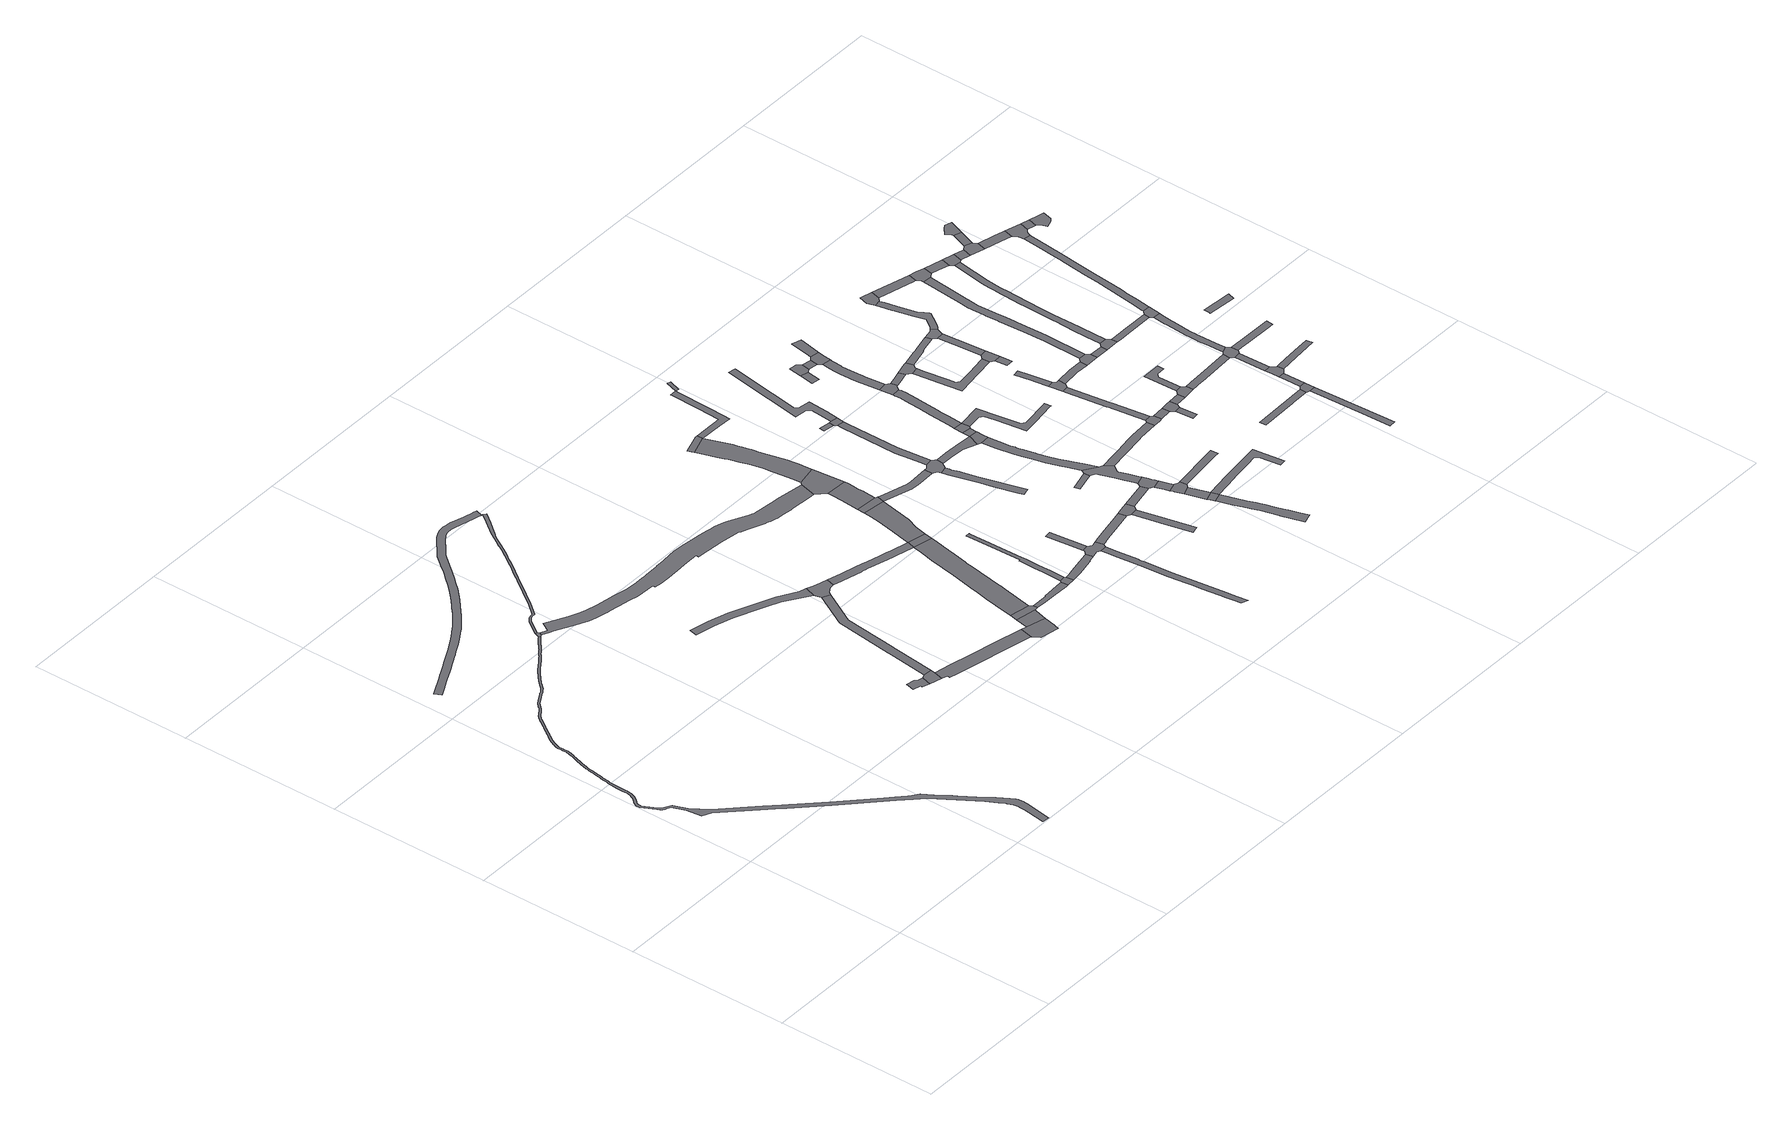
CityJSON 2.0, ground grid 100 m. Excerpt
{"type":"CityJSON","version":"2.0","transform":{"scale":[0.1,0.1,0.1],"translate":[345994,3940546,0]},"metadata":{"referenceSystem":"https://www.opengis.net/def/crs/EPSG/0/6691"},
"CityObjects":{
"road1":{"type":"Road","attributes":{"RoadStructureAttribute.sectionType":"1"},"geometry":[{"type":"MultiSurface","lod":"1","boundaries":[[[0,1,2,3,4,5,6,7,8,9,10,11,12,13,14,15,16,17,18,19,20,21,22,23,24,25,26,27,28,29,30,31,32,33,34,35,36,37,38,39,40,41,42,43,44,45,46,47,48,49,50,51,52,53,54,55,56,57,58,59,60,61,62,63,64,65,66,67,68,69,70,71,72,73,74,75,76,77,78,79,80,81,82,83,84,85,86,87,88,89,90,91,92,93,94,95,96,97,98,99,100,101,102,103,104,105,106,107,108,109,110,111,112,113,114,115,116,117,118,119,120,121,122,123,124,125,126,127,128,129,130,131,132,133,134,135,136,137,138,139,140,141,142,143,144,145,146,147,148,149,150,151,152,153,154,155,156,157,158,159,160,161,162,163,164,165,166,167,168,169,170,171,172,173,174,175,176,177,178,179,180,181,182,183,184,185,186,187,188,189,190,191,192,193,194,195,196,197,198,199,200,201,202,203,204,205,206,207,208,209,210,211,212,213,214,215,216,217,218,219,220,221,222,223,224,225,226,227,228,229,230,231,232,233,234,235,236,237,238,239,240,241,242,243,244,245,246,247,248,249,250,251,252,253,254,255,256,257,258,259,260,261,262,263,264,265,266,267,268,269,270,271,272,273,274,275,276,277,278,279,280,281,282,283,284,285,286,287,288,289,290,291,292,293,294,295,296,297,298,299,300,301,302,303,304,305,306,307,308,309,310,311,312,313,314,315,316,317,318,319,320,321,322,323,324,325,326,327,328,329,330,331,332,333,334,335,336,337,338,339,340,341,342,343,344,345,346,347,348,349,350,351,352,353,354,355,356,357,358,359,360,361,362,363,364,365,366,367,368,369,370,371,372,373,374,375,376,377,378,379,380,381,382,383,384,385,386,387,388,389,390,391,392,393,394]]]}]},
"road2":{"type":"Road","geometry":[{"type":"MultiSurface","lod":"1","boundaries":[[[395,396,397,194,193,398,399,400,401]]]}]},
"road3":{"type":"Road","attributes":{"RoadStructureAttribute.sectionType":"1"},"geometry":[{"type":"MultiSurface","lod":"1","boundaries":[[[402,403,404,405,406,407,408,409,410,411,412,413,414,415,416,417,418,419,420,421,422,423,424,425,426,427,428,429,430,431,432,433,434,435,436,437,438,439,440,441,442,443,444,445,446,447,448,449,450,451,452,453,454,455,456,457,458,459,460,461,462,463,464,465,466,467,468,469,470,471,472,473,474,475,476,477,478,479,480,481,482,483,484,485,486,487,488,489,490,491,492,493,494,495,496,497,498,499,500,501,502,503,504,505,506]]]}]},
"road4":{"type":"Road","attributes":{"RoadStructureAttribute.sectionType":"1"},"geometry":[{"type":"MultiSurface","lod":"1","boundaries":[[[507,508,509,510,511,512,513,514,515]]]}]},
"road5":{"type":"Road","geometry":[{"type":"MultiSurface","lod":"1","boundaries":[[[507,515,516,517,518,519]]]}]},
"road6":{"type":"Road","attributes":{"RoadStructureAttribute.sectionType":"1"},"geometry":[{"type":"MultiSurface","lod":"1","boundaries":[[[520,521,522,523,524,525,526,527,528,529,530,531,532,533,534,535,536,537,538,539,540,541,542,543,544,545,546,547,548,549,550,551,552,553,554,555,556,557,558,559,560,561,562,563,564,565,566,567,568,569,395,401]]]}]},
"road7":{"type":"Road","attributes":{"RoadStructureAttribute.sectionType":"1"},"geometry":[{"type":"MultiSurface","lod":"1","boundaries":[[[570,571,572,573,574,575,576,577,578,579,580,581,582,583]]]}]},
"road8":{"type":"Road","attributes":{"RoadStructureAttribute.sectionType":"1"},"geometry":[{"type":"MultiSurface","lod":"1","boundaries":[[[518,584,585,586,587,588,589,590,591,519]]]}]},
"road9":{"type":"Road","attributes":{"RoadStructureAttribute.sectionType":"1"},"geometry":[{"type":"MultiSurface","lod":"1","boundaries":[[[592,593,594,595,517,516,596,597,598,599,600]]]}]},
"road10":{"type":"Road","attributes":{"RoadStructureAttribute.sectionType":"1"},"geometry":[{"type":"MultiSurface","lod":"1","boundaries":[[[601,602,603,604,605,606,607,608,609,610,611,612,613,614,615,616,617,618,619,620,621,622,623,624,625,626,627,628,629,630,631,632,633,634,635,636,637,638,639,640,641,642,643,644,645,646,647,648,649,650,651,652,653,654,655,656,657,658,659,660,661,662,663,664,665,666,667,668,669,670,671,672,673,674,399,398]]]}]},
"road11":{"type":"Road","geometry":[{"type":"MultiSurface","lod":"1","boundaries":[[[582,588,587,675,676,677,678,679,680,681,682,683,684,685,686,687,688,689,690,691,692,583]]]}]},
"road12":{"type":"Road","geometry":[{"type":"MultiSurface","lod":"1","boundaries":[[[592,600,693,694,695,696,697,698,699]]]}]},
"road13":{"type":"Road","attributes":{"function":"3","RoadStructureAttribute.sectionType":"1"},"geometry":[{"type":"MultiSurface","lod":"1","boundaries":[[[698,700,701,702,699]]]}]},
"road14":{"type":"Road","geometry":[{"type":"MultiSurface","lod":"1","boundaries":[[[703,704,705,706,702,701]]]}]},
"road15":{"type":"Road","attributes":{"RoadStructureAttribute.sectionType":"1"},"geometry":[{"type":"MultiSurface","lod":"1","boundaries":[[[707,708,709,710,711,712,713,714,689,688,715,716,717,718,719,720,721,722,723,724,725]]]}]},
"road16":{"type":"Road","attributes":{"function":"3","RoadStructureAttribute.sectionType":"1"},"geometry":[{"type":"MultiSurface","lod":"1","boundaries":[[[726,727,728,729,730,731,732,706,705,733,734,735,736,737,738,739,740,741,742,743,744,724]]]}]},
"road17":{"type":"Road","attributes":{"RoadStructureAttribute.sectionType":"1"},"geometry":[{"type":"MultiSurface","lod":"1","boundaries":[[[745,746,747,748,749,750,751,752,753,754,704,703]]]}]},
"road18":{"type":"Road","geometry":[{"type":"MultiSurface","lod":"1","boundaries":[[[755,751,750,756,757,758]]]}]},
"road19":{"type":"Road","geometry":[{"type":"MultiSurface","lod":"1","boundaries":[[[724,744,759,725]]]}]},
"road20":{"type":"Road","attributes":{"RoadStructureAttribute.sectionType":"1"},"geometry":[{"type":"MultiSurface","lod":"1","boundaries":[[[760,761,762,763,764,765,766,767,768,769,770,771,772,773,774,775,776,777,755,758]]]}]},
"road21":{"type":"Road","attributes":{"RoadStructureAttribute.sectionType":"1"},"geometry":[{"type":"MultiSurface","lod":"1","boundaries":[[[778,779,780,781,782,757,756,783,784,785,786,787,788,789]]]}]},
"road22":{"type":"Road","geometry":[{"type":"MultiSurface","lod":"1","boundaries":[[[790,791,792,793,794]]]}]},
"road23":{"type":"Road","attributes":{"RoadStructureAttribute.sectionType":"1"},"geometry":[{"type":"MultiSurface","lod":"1","boundaries":[[[795,796,797,798,799,800,801,802,803,804,805,806,807,808,809,810,811,812,813,814,815,816,817,818]]]}]},
"road24":{"type":"Road","attributes":{"function":"3","RoadStructureAttribute.sectionType":"1"},"geometry":[{"type":"MultiSurface","lod":"1","boundaries":[[[792,819,820,821,822,823,824,825,826,827,793]]]}]},
"road25":{"type":"Road","geometry":[{"type":"MultiSurface","lod":"1","boundaries":[[[640,825,824,828,829,830,831,832,641]]]}]},
"road26":{"type":"Road","geometry":[{"type":"MultiSurface","lod":"1","boundaries":[[[833,834,835,836,837,778,789,838,806,805,839,840,841]]]}]},
"road27":{"type":"Road","attributes":{"function":"3","RoadStructureAttribute.sectionType":"1"},"geometry":[{"type":"MultiSurface","lod":"1","boundaries":[[[759,842,843,844,790,845,846,847,848,849,850,851,852,791,790,794,853,854,855,856,857,725]]]}]},
"road28":{"type":"Road","attributes":{"RoadStructureAttribute.sectionType":"1"},"geometry":[{"type":"MultiSurface","lod":"1","boundaries":[[[835,858,859,836]]]}]},
"road29":{"type":"Road","attributes":{"function":"3","RoadStructureAttribute.sectionType":"1"},"geometry":[{"type":"MultiSurface","lod":"1","boundaries":[[[860,861,862,863,864,865,866,867,868,869,870,871,832,831,872,873,874,875,876,877,878,879,880,881,882,883,884]]]}]},
"road30":{"type":"Road","geometry":[{"type":"MultiSurface","lod":"1","boundaries":[[[885,886,887,888,860,884]]]}]},
"road31":{"type":"Road","attributes":{"RoadStructureAttribute.sectionType":"1"},"geometry":[{"type":"MultiSurface","lod":"1","boundaries":[[[840,889,890,891,892,893,894,895,896,897,898,899,900,841]]]}]},
"road32":{"type":"Road","attributes":{"RoadStructureAttribute.sectionType":"1"},"geometry":[{"type":"MultiSurface","lod":"1","boundaries":[[[901,902,903,904,905,906,907,908,885,884,909,910,911,912,913,914,901,915,916,917]]]}]},
"road33":{"type":"Road","attributes":{"RoadStructureAttribute.sectionType":"1"},"geometry":[{"type":"MultiSurface","lod":"1","boundaries":[[[918,919,920,921,922,923,924,925,926,927,928,929,930,931,932,933]]]}]},
"road34":{"type":"Road","geometry":[{"type":"MultiSurface","lod":"1","boundaries":[[[934,935,936,937,938,939,940,941,942,943,944,848,847,945,918,933]]]}]},
"road35":{"type":"Road","attributes":{"RoadStructureAttribute.sectionType":"1"},"geometry":[{"type":"MultiSurface","lod":"1","boundaries":[[[946,947,948,949,950,951,952]]]}]},
"road36":{"type":"Road","geometry":[{"type":"MultiSurface","lod":"1","boundaries":[[[953,954,895,894,946,952,955]]]}]},
"road37":{"type":"Road","attributes":{"RoadStructureAttribute.sectionType":"1"},"geometry":[{"type":"MultiSurface","lod":"1","boundaries":[[[956,957,958,959,960,961,962,963,943,942]]]}]},
"road38":{"type":"Road","attributes":{"RoadStructureAttribute.sectionType":"1"},"geometry":[{"type":"MultiSurface","lod":"1","boundaries":[[[964,965,966,967]]]}]},
"road39":{"type":"Road","attributes":{"RoadStructureAttribute.sectionType":"1"},"geometry":[{"type":"MultiSurface","lod":"1","boundaries":[[[968,969,953,955]]]}]},
"road40":{"type":"Road","attributes":{"RoadStructureAttribute.sectionType":"1"},"geometry":[{"type":"MultiSurface","lod":"1","boundaries":[[[970,971,972,973,974]]]}]},
"road41":{"type":"Road","geometry":[{"type":"MultiSurface","lod":"1","boundaries":[[[975,964,967,959,958,976]]]}]},
"road42":{"type":"Road","attributes":{"RoadStructureAttribute.sectionType":"1"},"geometry":[{"type":"MultiSurface","lod":"1","boundaries":[[[938,977,978,979,980,981,982,983,984,985,939]]]}]},
"road43":{"type":"Road","attributes":{"RoadStructureAttribute.sectionType":"1"},"geometry":[{"type":"MultiSurface","lod":"1","boundaries":[[[986,987,988,989,990,991,992,993,994,995,996,997,998,999,1000,1001,1002,1003,975,976]]]}]},
"road44":{"type":"Road","geometry":[{"type":"MultiSurface","lod":"1","boundaries":[[[1004,1005,1006,1007,1008,1009,1010,1011,1012,1013,1014,1015,1016,1017,1018,1019,970,974]]]}]},
"road45":{"type":"Road","geometry":[{"type":"MultiSurface","lod":"1","boundaries":[[[1020,1021,1022,1023,1011,1010,969,968,1024]]]}]},
"road46":{"type":"Road","attributes":{"RoadStructureAttribute.sectionType":"1"},"geometry":[{"type":"MultiSurface","lod":"1","boundaries":[[[1025,1026,1020,1024,1027,1028,1029,1030,1031]]]}]},
"road47":{"type":"Road","attributes":{"RoadStructureAttribute.sectionType":"1"},"geometry":[{"type":"MultiSurface","lod":"1","boundaries":[[[1032,1033,1034,1035,1036,1037]]]}]},
"road48":{"type":"Road","geometry":[{"type":"MultiSurface","lod":"1","boundaries":[[[1038,1036,1035,1039,1040]]]}]},
"road49":{"type":"Road","geometry":[{"type":"MultiSurface","lod":"1","boundaries":[[[1041,1042,1031,1030,1043,1044,1032,1037,1045]]]}]},
"road50":{"type":"Road","attributes":{"RoadStructureAttribute.sectionType":"1"},"geometry":[{"type":"MultiSurface","lod":"1","boundaries":[[[1046,1047,1048,1049,1050,1051,1052,1053,1054,1055,1056,1057,1058,1019,1018,1059,1060,1061,1062,1063,1064,1065,1066,1067,1068,1069,1070,1071,1072,1073,1074,1075,1076]]]}]},
"road51":{"type":"Road","attributes":{"RoadStructureAttribute.sectionType":"1"},"geometry":[{"type":"MultiSurface","lod":"1","boundaries":[[[1077,1078,1079,1080,1081,1082,1083,1084,1085,1038,1040,1086,1087,1088,1089,1090,1091,1092,1093,1094]]]}]},
"road52":{"type":"Road","geometry":[{"type":"MultiSurface","lod":"1","boundaries":[[[1075,1095,1096,1097,981,980,1076]]]}]},
"road53":{"type":"Road","attributes":{"RoadStructureAttribute.sectionType":"1"},"geometry":[{"type":"MultiSurface","lod":"1","boundaries":[[[1098,981,1097,1099]]]}]},
"road54":{"type":"Road","geometry":[{"type":"MultiSurface","lod":"1","boundaries":[[[1098,1099,1100,1101,1102]]]}]},
"road55":{"type":"Road","attributes":{"RoadStructureAttribute.sectionType":"1"},"geometry":[{"type":"MultiSurface","lod":"1","boundaries":[[[1101,1103,1104,1105,1106,1107,1108,1109,1110,1111,1112,1113,1114,1115,1116,1117,1118,1119,1102]]]}]},
"road56":{"type":"Road","attributes":{"RoadStructureAttribute.sectionType":"1"},"geometry":[{"type":"MultiSurface","lod":"1","boundaries":[[[1120,1121,1122,1123]]]}]},
"road57":{"type":"Road","attributes":{"RoadStructureAttribute.sectionType":"1"},"geometry":[{"type":"MultiSurface","lod":"1","boundaries":[[[1124,1125,1126,1127,1041,1045]]]}]},
"road58":{"type":"Road","attributes":{"RoadStructureAttribute.sectionType":"1"},"geometry":[{"type":"MultiSurface","lod":"1","boundaries":[[[1128,1129,1130,1131,1132,1120,1123]]]}]},
"road59":{"type":"Road","attributes":{"RoadStructureAttribute.sectionType":"1"},"geometry":[{"type":"MultiSurface","lod":"1","boundaries":[[[1133,1134,1135,1136,1137,1138,1139,1140,1141,1142,1143,1036,1038]]]}]},
"road60":{"type":"Road","geometry":[{"type":"MultiSurface","lod":"1","boundaries":[[[1144,1145,1146,1111,1110,1147,1148,1149,1150]]]}]},
"road61":{"type":"Road","attributes":{"RoadStructureAttribute.sectionType":"1"},"geometry":[{"type":"MultiSurface","lod":"1","boundaries":[[[1151,1152,1153,1154,1155,1156,1157,1017,1016,1158,1159,1160,1161,1162]]]}]},
"road62":{"type":"Road","attributes":{"RoadStructureAttribute.sectionType":"1"},"geometry":[{"type":"MultiSurface","lod":"1","boundaries":[[[1163,1164,1165,1166,1167,1168,1169,1170,1171,1172,1173,1174,1175,1101,1100]]]}]},
"road63":{"type":"Road","attributes":{"RoadStructureAttribute.sectionType":"1"},"geometry":[{"type":"MultiSurface","lod":"1","boundaries":[[[1176,1130,1129,1177]]]}]},
"road64":{"type":"Road","attributes":{"RoadStructureAttribute.sectionType":"1"},"geometry":[{"type":"MultiSurface","lod":"1","boundaries":[[[1178,1179,1180,1181,1182,1183,1184,1185,1186,1187,1188,1189,1190,1191,1192,1193,1194,1195,1196,1144,1150]]]}]},
"road65":{"type":"Road","attributes":{"RoadStructureAttribute.sectionType":"1"},"geometry":[{"type":"MultiSurface","lod":"1","boundaries":[[[1197,1198,1199,1200,1149,1148]]]}]},
"road66":{"type":"Road","geometry":[{"type":"MultiSurface","lod":"1","boundaries":[[[1176,1177,1188,1187,1201,1202,1203,1204]]]}]},
"road67":{"type":"Road","attributes":{"RoadStructureAttribute.sectionType":"1"},"geometry":[{"type":"MultiSurface","lod":"1","boundaries":[[[1203,1205,1206,1207,1208,1204]]]}]},
"road68":{"type":"Road","geometry":[{"type":"MultiSurface","lod":"1","boundaries":[[[1209,1210,1211,1199,1198,1212,1213,1214,1215]]]}]},
"road69":{"type":"Road","geometry":[{"type":"MultiSurface","lod":"1","boundaries":[[[1161,1216,1217,1218,1219,1220,1221,1162]]]}]},
"road70":{"type":"Road","attributes":{"RoadStructureAttribute.sectionType":"1"},"geometry":[{"type":"MultiSurface","lod":"1","boundaries":[[[1222,1223,1224,1225,1226,1227,1228,1213,1212,1229,1230,1231,1232,1233]]]}]},
"road71":{"type":"Road","attributes":{"RoadStructureAttribute.sectionType":"1"},"geometry":[{"type":"MultiSurface","lod":"1","boundaries":[[[1220,1234,1235,1236,1237,1238,1239,1240,1241,1221]]]}]},
"road72":{"type":"Road","attributes":{"RoadStructureAttribute.sectionType":"1"},"geometry":[{"type":"MultiSurface","lod":"1","boundaries":[[[1219,1218,1242,1243]]]}]},
"road73":{"type":"Road","geometry":[{"type":"MultiSurface","lod":"1","boundaries":[[[1244,1245,1246,1237,1236,1247,1248]]]}]},
"road74":{"type":"Road","attributes":{"RoadStructureAttribute.sectionType":"1"},"geometry":[{"type":"MultiSurface","lod":"1","boundaries":[[[1245,1249,1250,1251,1252,1253,1254,1246]]]}]},
"road75":{"type":"Road","attributes":{"RoadStructureAttribute.sectionType":"1"},"geometry":[{"type":"MultiSurface","lod":"1","boundaries":[[[1255,1256,1257,1209,1215,1258,1259,1260,1261,1262,1263,1264]]]}]},
"road76":{"type":"Road","attributes":{"RoadStructureAttribute.sectionType":"1"},"geometry":[{"type":"MultiSurface","lod":"1","boundaries":[[[1265,1266,1267,1268]]]}]},
"road77":{"type":"Road","geometry":[{"type":"MultiSurface","lod":"1","boundaries":[[[1269,1243,1242,1265,1268,1270,1271]]]}]},
"road78":{"type":"Road","attributes":{"RoadStructureAttribute.sectionType":"1"},"geometry":[{"type":"MultiSurface","lod":"1","boundaries":[[[1272,1273,1274,1275,1276]]]}]},
"road79":{"type":"Road","geometry":[{"type":"MultiSurface","lod":"1","boundaries":[[[1276,1275,1277,1278,1222,1233]]]}]},
"road80":{"type":"Road","attributes":{"RoadStructureAttribute.sectionType":"1"},"geometry":[{"type":"MultiSurface","lod":"1","boundaries":[[[1270,1279,1280,1271]]]}]},
"road81":{"type":"Road","attributes":{"RoadStructureAttribute.sectionType":"1"},"geometry":[{"type":"MultiSurface","lod":"1","boundaries":[[[1247,1281,1282,1283,1284,1248]]]}]},
"road82":{"type":"Road","attributes":{"RoadStructureAttribute.sectionType":"1"},"geometry":[{"type":"MultiSurface","lod":"1","boundaries":[[[1285,1286,1287,1278,1277,1288,1289]]]}]},
"road83":{"type":"Road","geometry":[{"type":"MultiSurface","lod":"1","boundaries":[[[1263,1285,1289,1290,1291,1292,1293,1264]]]}]},
"road84":{"type":"Road","geometry":[{"type":"MultiSurface","lod":"1","boundaries":[[[1294,1295,1296,1280,1279,1297,1298]]]}]},
"road85":{"type":"Road","attributes":{"RoadStructureAttribute.sectionType":"1"},"geometry":[{"type":"MultiSurface","lod":"1","boundaries":[[[1299,1300,1301,1302,1303,1304,1305]]]}]},
"road86":{"type":"Road","attributes":{"RoadStructureAttribute.sectionType":"1"},"geometry":[{"type":"MultiSurface","lod":"1","boundaries":[[[1295,1306,1307,1308,1309,1310,1296]]]}]},
"road87":{"type":"Road","geometry":[{"type":"MultiSurface","lod":"1","boundaries":[[[1283,1282,1311,1312,1313,1314]]]}]},
"road88":{"type":"Road","attributes":{"RoadStructureAttribute.sectionType":"1"},"geometry":[{"type":"MultiSurface","lod":"1","boundaries":[[[1315,1316,1317,1318,1319,1320,1321,1322,1292,1291,1323,1324,1325,1326,1327,1328,1329,1330,1331,1332,1333]]]}]},
"road89":{"type":"Road","geometry":[{"type":"MultiSurface","lod":"1","boundaries":[[[1334,1333,1332,1335,1336,1337,1338]]]}]},
"road90":{"type":"Road","attributes":{"RoadStructureAttribute.sectionType":"1"},"geometry":[{"type":"MultiSurface","lod":"1","boundaries":[[[1339,1312,1311,1340,1341]]]}]},
"road91":{"type":"Road","attributes":{"RoadStructureAttribute.sectionType":"1"},"geometry":[{"type":"MultiSurface","lod":"1","boundaries":[[[1342,1343,1344,1345,1346,1347,1348,1294,1298]]]}]},
"road92":{"type":"Road","attributes":{"RoadStructureAttribute.sectionType":"1"},"geometry":[{"type":"MultiSurface","lod":"1","boundaries":[[[1349,1350,1351,1352,1353,1354,1355,1356]]]}]},
"road93":{"type":"Road","geometry":[{"type":"MultiSurface","lod":"1","boundaries":[[[1357,1339,1341,1358,1359,1360]]]}]},
"road94":{"type":"Road","attributes":{"RoadStructureAttribute.sectionType":"1"},"geometry":[{"type":"MultiSurface","lod":"1","boundaries":[[[1361,1362,1363,1364,1365,1366,1367,1368,1369,1370,1371,1372,1314,1313,1373,1374,1375,1376,1377,1378,1379]]]}]},
"road95":{"type":"Road","geometry":[{"type":"MultiSurface","lod":"1","boundaries":[[[1299,1305,1353,1352,1380,1381]]]}]},
"road96":{"type":"Road","attributes":{"RoadStructureAttribute.sectionType":"1"},"geometry":[{"type":"MultiSurface","lod":"1","boundaries":[[[1335,1382,1383,1384,1336]]]}]},
"road97":{"type":"Road","attributes":{"RoadStructureAttribute.sectionType":"1"},"geometry":[{"type":"MultiSurface","lod":"1","boundaries":[[[1385,1381,1380,1386,1387]]]}]},
"road98":{"type":"Road","geometry":[{"type":"MultiSurface","lod":"1","boundaries":[[[1386,1388,1389,1390,1391,1392,1387]]]}]},
"road99":{"type":"Road","attributes":{"RoadStructureAttribute.sectionType":"1"},"geometry":[{"type":"MultiSurface","lod":"1","boundaries":[[[1393,1391,1390,1394]]]}]},
"road100":{"type":"Road","geometry":[{"type":"MultiSurface","lod":"1","boundaries":[[[1395,1396,1397,1398,1345,1344,1393,1394]]]}]},
"road101":{"type":"Road","attributes":{"RoadStructureAttribute.sectionType":"1"},"geometry":[{"type":"MultiSurface","lod":"1","boundaries":[[[1399,1400,1401,1402,1403,1404,1405,1406,1359,1358]]]}]},
"road102":{"type":"Road","attributes":{"RoadStructureAttribute.sectionType":"1"},"geometry":[{"type":"MultiSurface","lod":"1","boundaries":[[[1407,1408,1409,1410,1411,1412,1413,1414,1415,1416,1417,1418,1419,1420,1421,1422,1423,1424,1425,1426,1427,1428,1429,1430,1431,1432,1433,1434,1435,1436,1437,1438,1357,1360]]]}]},
"road103":{"type":"Road","geometry":[{"type":"MultiSurface","lod":"1","boundaries":[[[1439,1384,1383,1440,1361,1379,1441,1442]]]}]},
"road104":{"type":"Road","attributes":{"RoadStructureAttribute.sectionType":"1"},"geometry":[{"type":"MultiSurface","lod":"1","boundaries":[[[1397,1443,1444,1445,1446,1447,1448,1449,1450,1451,1452,1453,1454,1455,1456,1457,1458,1459,1460,1461,1462,1463,1464,1465,1466,1467,1468,1469,1470,1471,1472,1398]]]}]},
"road105":{"type":"Road","attributes":{"RoadStructureAttribute.sectionType":"1"},"geometry":[{"type":"MultiSurface","lod":"1","boundaries":[[[1473,1474,1475,1476,1389,1388,1477,1478,1479]]]}]},
"road106":{"type":"Road","attributes":{"RoadStructureAttribute.sectionType":"1"},"geometry":[{"type":"MultiSurface","lod":"1","boundaries":[[[1441,1480,1481,1482,1442]]]}]},
"road107":{"type":"Road","geometry":[{"type":"MultiSurface","lod":"1","boundaries":[[[1458,1457,1483,1484,1403,1402]]]}]},
"road108":{"type":"Road","attributes":{"RoadStructureAttribute.sectionType":"1"},"geometry":[{"type":"MultiSurface","lod":"1","boundaries":[[[1485,1486,1487,1488,1489,1490,1396,1395]]]}]},
"road109":{"type":"Road","geometry":[{"type":"MultiSurface","lod":"1","boundaries":[[[1491,1482,1481,1423,1422,1492]]]}]},
"road110":{"type":"Road","attributes":{"RoadStructureAttribute.sectionType":"1"},"geometry":[{"type":"MultiSurface","lod":"1","boundaries":[[[1493,1494,1491,1492]]]}]},
"road111":{"type":"Road","geometry":[{"type":"MultiSurface","lod":"1","boundaries":[[[1494,1493,1495,1496,1497,1498,1499]]]}]},
"road112":{"type":"Road","attributes":{"RoadStructureAttribute.sectionType":"1"},"geometry":[{"type":"MultiSurface","lod":"1","boundaries":[[[1500,1501,1502,1503,1504,1505,1506,1507,1508,1509,1510,1511,1512,1513,1514,1515,1484,1483,1516,1517,1518,1519,1520,1521,1522,1523,1524,1525,1526,1527,1528]]]}]},
"road113":{"type":"Road","attributes":{"RoadStructureAttribute.sectionType":"1"},"geometry":[{"type":"MultiSurface","lod":"1","boundaries":[[[1529,1530,1531,1532,1533]]]}]},
"road114":{"type":"Road","attributes":{"RoadStructureAttribute.sectionType":"1"},"geometry":[{"type":"MultiSurface","lod":"1","boundaries":[[[1534,1499,1498,1535]]]}]},
"road115":{"type":"Road","geometry":[{"type":"MultiSurface","lod":"1","boundaries":[[[1536,1537,1538,1539,1540,1541,1542,1543,1544,1545,1534,1535]]]}]},
"road116":{"type":"Road","attributes":{"RoadStructureAttribute.sectionType":"1"},"geometry":[{"type":"MultiSurface","lod":"1","boundaries":[[[1546,1547,1548,1549,1497,1496,1550,1551]]]}]},
"road117":{"type":"Road","geometry":[{"type":"MultiSurface","lod":"1","boundaries":[[[1546,1551,1552,1553,1500,1528,1554,1555,1556,1557]]]}]},
"road118":{"type":"Road","attributes":{"RoadStructureAttribute.sectionType":"1"},"geometry":[{"type":"MultiSurface","lod":"1","boundaries":[[[1558,1559,1557,1556,1560,1561]]]}]},
"road119":{"type":"Road","geometry":[{"type":"MultiSurface","lod":"1","boundaries":[[[1562,1563,1564,1565,1566,1567,1568,1569,1570,1571,1572,1558,1561]]]}]}
},
"vertices":[
[1299,176,0],[1301,201,0],[1302,210,0],[1299,230,0],[1293,245,0],[1279,272,0],[1240,334,0],[1207,378,0],[1125,502,0],[1110,525,0],[1085,562,0],[1056,606,0],[1018,666,0],[981,692,0],[967,705,0],[916,752,0],[872,792,0],[697,968,0],[672,992,0],[518,1149,0],[491,1176,0],[422,1248,0],[231,1446,0],[162,1547,0],[131,1628,0],[99,1644,0],[89,1649,0],[80,1655,0],[73,1664,0],[66,1674,0],[35,1735,0],[26,1756,0],[25,1760,0],[25,1765,0],[25,1768,0],[25,1770,0],[25,1772,0],[27,1776,0],[31,1784,0],[33,1788,0],[36,1791,0],[38,1792,0],[40,1795,0],[45,1800,0],[50,1806,0],[55,1812,0],[60,1818,0],[65,1827,0],[70,1838,0],[75,1851,0],[78,1861,0],[80,1870,0],[81,1879,0],[81,1890,0],[82,1900,0],[81,1908,0],[81,1920,0],[82,1948,0],[85,2009,0],[87,2023,0],[89,2036,0],[91,2049,0],[93,2062,0],[96,2075,0],[98,2089,0],[100,2102,0],[102,2116,0],[105,2130,0],[107,2143,0],[109,2155,0],[111,2167,0],[112,2178,0],[114,2186,0],[116,2193,0],[117,2198,0],[119,2205,0],[121,2212,0],[123,2222,0],[126,2232,0],[130,2242,0],[133,2253,0],[136,2264,0],[140,2275,0],[144,2285,0],[147,2296,0],[151,2308,0],[154,2319,0],[157,2330,0],[159,2341,0],[160,2352,0],[160,2362,0],[160,2372,0],[160,2381,0],[159,2389,0],[159,2398,0],[160,2407,0],[161,2415,0],[164,2424,0],[167,2434,0],[171,2444,0],[176,2454,0],[182,2465,0],[187,2475,0],[193,2486,0],[200,2495,0],[206,2505,0],[213,2514,0],[220,2523,0],[226,2533,0],[233,2542,0],[239,2552,0],[245,2561,0],[249,2568,0],[252,2571,0],[258,2580,0],[265,2589,0],[272,2599,0],[279,2609,0],[285,2619,0],[291,2627,0],[296,2635,0],[302,2642,0],[307,2648,0],[312,2652,0],[318,2657,0],[324,2661,0],[331,2665,0],[339,2670,0],[346,2675,0],[353,2680,0],[359,2686,0],[366,2691,0],[372,2698,0],[377,2704,0],[383,2711,0],[389,2717,0],[395,2723,0],[402,2728,0],[410,2733,0],[418,2737,0],[423,2740,0],[427,2742,0],[435,2747,0],[444,2752,0],[452,2756,0],[460,2761,0],[468,2765,0],[475,2769,0],[482,2773,0],[489,2778,0],[495,2782,0],[501,2786,0],[507,2791,0],[509,2794,0],[512,2796,0],[518,2802,0],[523,2808,0],[529,2814,0],[534,2820,0],[539,2827,0],[545,2833,0],[551,2839,0],[558,2845,0],[565,2851,0],[571,2857,0],[577,2863,0],[583,2868,0],[589,2874,0],[595,2879,0],[601,2885,0],[609,2891,0],[617,2897,0],[625,2904,0],[634,2910,0],[643,2916,0],[653,2923,0],[662,2930,0],[672,2936,0],[682,2942,0],[692,2949,0],[701,2956,0],[711,2964,0],[719,2971,0],[727,2978,0],[735,2985,0],[743,2991,0],[750,2996,0],[756,3001,0],[762,3005,0],[767,3008,0],[772,3012,0],[824,3056,0],[845,3074,0],[851,3078,0],[845,3087,0],[838,3084,0],[821,3070,0],[764,3022,0],[760,3018,0],[755,3015,0],[749,3011,0],[743,3006,0],[735,3000,0],[727,2994,0],[720,2987,0],[712,2980,0],[703,2973,0],[694,2966,0],[685,2959,0],[675,2952,0],[665,2946,0],[656,2940,0],[646,2933,0],[637,2926,0],[627,2920,0],[618,2913,0],[609,2906,0],[601,2900,0],[594,2894,0],[587,2888,0],[581,2883,0],[575,2877,0],[569,2872,0],[563,2866,0],[556,2860,0],[550,2854,0],[543,2848,0],[537,2841,0],[531,2835,0],[525,2828,0],[519,2822,0],[514,2816,0],[509,2810,0],[504,2805,0],[502,2803,0],[499,2800,0],[494,2796,0],[488,2792,0],[482,2787,0],[476,2783,0],[469,2779,0],[462,2776,0],[454,2771,0],[446,2767,0],[438,2762,0],[429,2757,0],[423,2754,0],[421,2752,0],[412,2748,0],[404,2743,0],[396,2738,0],[388,2732,0],[381,2726,0],[374,2719,0],[368,2712,0],[363,2706,0],[358,2700,0],[352,2695,0],[345,2690,0],[339,2685,0],[332,2680,0],[325,2675,0],[318,2671,0],[311,2666,0],[305,2662,0],[299,2656,0],[293,2650,0],[287,2642,0],[281,2634,0],[275,2625,0],[269,2616,0],[262,2606,0],[255,2597,0],[249,2587,0],[242,2578,0],[239,2574,0],[235,2568,0],[229,2559,0],[223,2549,0],[216,2540,0],[210,2530,0],[204,2521,0],[197,2512,0],[190,2502,0],[183,2492,0],[177,2481,0],[171,2470,0],[166,2460,0],[160,2449,0],[159,2444,0],[156,2438,0],[152,2428,0],[149,2418,0],[148,2408,0],[147,2398,0],[147,2389,0],[148,2380,0],[148,2371,0],[148,2362,0],[148,2353,0],[147,2343,0],[145,2333,0],[142,2322,0],[139,2311,0],[136,2300,0],[132,2289,0],[129,2279,0],[125,2268,0],[121,2257,0],[118,2246,0],[115,2235,0],[112,2225,0],[109,2216,0],[107,2208,0],[105,2201,0],[104,2195,0],[102,2189,0],[101,2180,0],[99,2169,0],[97,2157,0],[95,2144,0],[93,2132,0],[91,2118,0],[89,2104,0],[86,2091,0],[84,2077,0],[82,2064,0],[79,2051,0],[77,2038,0],[75,2024,0],[73,2011,0],[67,1949,0],[66,1921,0],[66,1908,0],[67,1900,0],[66,1891,0],[66,1881,0],[65,1872,0],[63,1865,0],[61,1855,0],[56,1844,0],[52,1834,0],[47,1827,0],[43,1821,0],[39,1815,0],[34,1810,0],[30,1805,0],[27,1803,0],[25,1801,0],[21,1796,0],[18,1791,0],[13,1782,0],[11,1777,0],[10,1773,0],[10,1768,0],[10,1763,0],[11,1759,0],[11,1758,0],[12,1752,0],[21,1729,0],[53,1667,0],[61,1654,0],[70,1644,0],[81,1636,0],[92,1631,0],[112,1620,0],[143,1540,0],[156,1450,0],[209,1426,0],[387,1241,0],[469,1155,0],[485,1140,0],[651,971,0],[894,728,0],[957,665,0],[1011,611,0],[1178,358,0],[1213,293,0],[1232,259,0],[1234,253,0],[1237,248,0],[1240,242,0],[1243,236,0],[1246,229,0],[1248,221,0],[1250,213,0],[1251,204,0],[1251,195,0],[1251,187,0],[1251,184,0],[1250,148,0],[1246,118,0],[1230,12,0],[1230,9,0],[1275,7,0],
[857,3120,0],[852,3107,0],[849,3098,0],[867,3088,0],[877,3106,0],[871,3109,0],[868,3115,0],
[1501,4022,0],[1481,4027,0],[1468,4029,0],[1435,4039,0],[1422,4042,0],[1333,4068,0],[1320,4070,0],[1311,4071,0],[1297,4072,0],[1284,4073,0],[1266,4072,0],[1254,4071,0],[1245,4069,0],[1240,4067,0],[1227,4062,0],[1202,4050,0],[1192,4044,0],[1178,4034,0],[1078,3950,0],[1071,3945,0],[1063,3938,0],[1037,3905,0],[1014,3876,0],[994,3850,0],[992,3848,0],[969,3819,0],[938,3783,0],[907,3747,0],[875,3712,0],[842,3678,0],[808,3644,0],[772,3611,0],[736,3579,0],[728,3572,0],[699,3548,0],[679,3532,0],[659,3516,0],[644,3505,0],[639,3501,0],[619,3487,0],[565,3451,0],[509,3419,0],[451,3387,0],[431,3376,0],[392,3356,0],[359,3338,0],[326,3321,0],[293,3304,0],[260,3287,0],[229,3271,0],[193,3252,0],[185,3248,0],[116,3213,0],[137,3173,0],[147,3178,0],[182,3196,0],[211,3211,0],[249,3231,0],[280,3247,0],[313,3264,0],[347,3281,0],[380,3298,0],[413,3316,0],[430,3325,0],[450,3335,0],[472,3347,0],[531,3379,0],[589,3413,0],[612,3428,0],[645,3450,0],[666,3465,0],[686,3481,0],[707,3497,0],[727,3513,0],[737,3521,0],[765,3545,0],[802,3578,0],[839,3611,0],[874,3646,0],[908,3681,0],[940,3717,0],[972,3754,0],[1003,3791,0],[1021,3812,0],[1027,3819,0],[1050,3848,0],[1072,3877,0],[1092,3902,0],[1095,3906,0],[1097,3908,0],[1139,3943,0],[1203,3997,0],[1224,4011,0],[1230,4014,0],[1241,4020,0],[1256,4025,0],[1261,4026,0],[1271,4027,0],[1285,4028,0],[1294,4028,0],[1302,4027,0],[1321,4024,0],[1438,3992,0],[1471,3983,0],[1491,3978,0],
[1819,1282,0],[1799,1286,0],[1784,1292,0],[1772,1302,0],[1720,1312,0],[1710,1259,0],[1758,1248,0],[1754,1233,0],[1801,1220,0],
[1875,1199,0],[1892,1260,0],[1895,1286,0],[1843,1292,0],
[926,3200,0],[950,3220,0],[969,3224,0],[985,3224,0],[1045,3298,0],[1144,3437,0],[1169,3472,0],[1194,3507,0],[1217,3538,0],[1219,3541,0],[1244,3577,0],[1248,3582,0],[1260,3600,0],[1276,3624,0],[1292,3647,0],[1308,3671,0],[1329,3704,0],[1348,3737,0],[1368,3770,0],[1388,3804,0],[1413,3831,0],[1424,3845,0],[1465,3900,0],[1514,3965,0],[1498,3977,0],[1458,3924,0],[1397,3843,0],[1377,3810,0],[1358,3777,0],[1338,3743,0],[1333,3735,0],[1318,3710,0],[1298,3678,0],[1282,3654,0],[1266,3630,0],[1250,3607,0],[1242,3594,0],[1234,3583,0],[1209,3549,0],[1209,3548,0],[1184,3514,0],[1168,3491,0],[1159,3479,0],[1134,3444,0],[1065,3347,0],[1035,3305,0],[979,3236,0],[968,3236,0],[945,3231,0],[917,3208,0],
[2008,2257,0],[1891,2323,0],[1809,2358,0],[1627,2435,0],[1504,2471,0],[1383,2498,0],[1372,2448,0],[1491,2422,0],[1610,2387,0],[1765,2321,0],[1798,2307,0],[1875,2274,0],[2024,2176,0],[2048,2243,0],
[1927,1548,0],[1930,1572,0],[1971,1902,0],[2083,2107,0],[2037,2132,0],[1921,1919,0],[1876,1560,0],[1873,1532,0],
[2469,1137,0],[2293,1175,0],[2138,1208,0],[2000,1237,0],[1912,1189,0],[1908,1172,0],[1951,1163,0],[2436,1060,0],[2452,1057,0],
[913,3068,0],[935,3056,0],[1047,2997,0],[1120,2967,0],[1162,2952,0],[1237,2936,0],[1238,2935,0],[1261,2932,0],[1359,2915,0],[1395,2908,0],[1445,2899,0],[1565,2891,0],[1565,2876,0],[1610,2870,0],[1677,2871,0],[1751,2872,0],[1779,2872,0],[1816,2874,0],[1915,2877,0],[1914,2860,0],[1982,2854,0],[2091,2845,0],[2167,2835,0],[2208,2826,0],[2223,2820,0],[2239,2814,0],[2261,2805,0],[2302,2786,0],[2336,2772,0],[2359,2763,0],[2371,2760,0],[2390,2754,0],[2417,2747,0],[2439,2742,0],[2460,2739,0],[2485,2736,0],[2536,2731,0],[2550,2730,0],[2682,2721,0],[2714,2719,0],[2741,2823,0],[2635,2839,0],[2564,2846,0],[2548,2848,0],[2392,2864,0],[2381,2870,0],[2367,2876,0],[2256,2929,0],[2231,2938,0],[2202,2948,0],[2173,2956,0],[2144,2962,0],[2115,2966,0],[2068,2973,0],[2007,2979,0],[1950,2985,0],[1876,2992,0],[1778,2984,0],[1749,2982,0],[1714,2981,0],[1705,2980,0],[1623,2978,0],[1605,2978,0],[1587,2978,0],[1521,2979,0],[1456,2983,0],[1374,2999,0],[1287,3014,0],[1255,3019,0],[1185,3034,0],[1150,3046,0],[1083,3074,0],[953,3143,0],[918,3083,0],
[2090,2121,0],[2099,2130,0],[2106,2134,0],[2110,2137,0],[2115,2140,0],[2120,2143,0],[2125,2146,0],[2130,2148,0],[2135,2150,0],[2140,2151,0],[2146,2151,0],[2151,2152,0],[2154,2151,0],[2159,2151,0],[2173,2204,0],[2139,2213,0],[2104,2222,0],[2080,2231,0],
[2481,1013,0],[2599,989,0],[2605,1017,0],[2606,1024,0],[2622,1095,0],[2622,1097,0],[2506,1129,0],
[2644,1174,0],[2647,1183,0],[2521,1206,0],
[2673,1185,0],[2671,1215,0],[2654,1233,0],[2530,1256,0],
[2588,2099,0],[2557,2107,0],[2512,2118,0],[2433,2138,0],[2397,2147,0],[2362,2156,0],[2268,2180,0],[2209,2195,0],[2180,2148,0],[2183,2148,0],[2343,2107,0],[2352,2105,0],[2367,2101,0],[2385,2097,0],[2428,2086,0],[2488,2071,0],[2502,2067,0],[2680,2022,0],[2693,2072,0],
[2668,1965,0],[2651,1879,0],[2617,1707,0],[2590,1573,0],[2578,1510,0],[2564,1444,0],[2540,1309,0],[2693,1425,0],[2699,1455,0],[2700,1459,0],[2739,1691,0],[2742,1706,0],[2745,1724,0],[2747,1731,0],[2763,1815,0],[2782,1905,0],[2794,1967,0],[2800,1996,0],[2800,1998,0],
[2684,1186,0],[2721,1185,0],[2804,1184,0],[2912,1181,0],[2917,1181,0],[2926,1182,0],[2922,1227,0],[2914,1226,0],[2777,1217,0],[2776,1213,0],
[2931,1237,0],[2978,1187,0],[2973,1232,0],[2966,1241,0],
[2810,2048,0],
[2965,1335,0],[2964,1410,0],[2964,1431,0],[2964,1498,0],[2963,1524,0],[2957,1768,0],[2955,1829,0],[2954,1863,0],[2954,1869,0],[2929,1868,0],[2929,1844,0],[2932,1764,0],[2941,1515,0],[2931,1514,0],[2931,1498,0],[2931,1439,0],[2931,1410,0],[2931,1351,0],
[3193,1277,0],[3183,1274,0],[3126,1263,0],[3032,1243,0],[3002,1237,0],[3025,1193,0],[3045,1195,0],[3149,1216,0],[3158,1218,0],[3158,1223,0],[3195,1232,0],[3204,1234,0],
[2894,2396,0],[2906,2442,0],[2891,2447,0],[2757,2459,0],[2752,2412,0],
[3409,358,0],[3399,426,0],[3391,491,0],[3351,816,0],[3334,998,0],[3331,1018,0],[3329,1036,0],[3327,1061,0],[3316,1163,0],[3314,1178,0],[3308,1234,0],[3268,1230,0],[3272,1197,0],[3280,1125,0],[3294,994,0],[3311,812,0],[3325,699,0],[3327,682,0],[3331,649,0],[3336,611,0],[3350,499,0],[3354,467,0],[3360,421,0],[3367,370,0],
[2895,2496,0],[2897,2538,0],[2897,2570,0],[2900,2606,0],[2901,2637,0],[2901,2661,0],[2768,2665,0],[2767,2631,0],[2765,2572,0],
[2897,2701,0],[2888,2782,0],[2883,2837,0],[2881,2861,0],[2755,2837,0],
[3294,1300,0],[3277,1296,0],[3252,1313,0],[3213,1308,0],[3214,1298,0],[3245,1244,0],[3309,1236,0],[3320,1255,0],[3309,1304,0],
[2812,2059,0],[2825,2123,0],[2855,2196,0],[3075,2344,0],[3121,2340,0],[3245,2347,0],[3242,2395,0],[3121,2388,0],[3106,2389,0],[3084,2391,0],[2923,2438,0],[2749,2381,0],[2741,2314,0],[2721,2196,0],[2699,2091,0],[2694,2072,0],
[3225,1542,0],[3186,1537,0],
[2612,3439,0],[2630,3387,0],[2654,3319,0],[2668,3280,0],[2675,3260,0],[2695,3197,0],[2707,3158,0],[2718,3116,0],[2727,3067,0],[2735,3021,0],[2745,2952,0],[2751,2894,0],[2878,2903,0],[2874,2948,0],[2869,2983,0],[2863,3016,0],[2825,3180,0],[2822,3195,0],[2816,3221,0],[2810,3247,0],[2804,3273,0],[2797,3298,0],[2790,3324,0],[2783,3350,0],[2736,3483,0],
[2736,3518,0],[2724,3518,0],[2599,3477,0],[2607,3453,0],
[3332,1258,0],[3334,1258,0],[3355,1263,0],[3397,1273,0],[3431,1280,0],[3590,1314,0],[3579,1363,0],[3531,1353,0],[3387,1322,0],[3375,1319,0],[3335,1310,0],[3333,1309,0],
[2969,3848,0],[2929,3849,0],[2928,3838,0],[2928,3825,0],[2923,3689,0],[2922,3655,0],[2918,3517,0],[2860,3517,0],[2875,3479,0],[2957,3477,0],[2958,3512,0],[2961,3627,0],[2962,3634,0],[2968,3822,0],[2991,3843,0],[3015,3918,0],[2995,3925,0],
[3278,2308,0],[3287,2273,0],[3305,2205,0],[3332,2106,0],[3342,2068,0],[3344,2060,0],[3355,2019,0],[3392,1879,0],[3399,1852,0],[3445,1864,0],[3369,2148,0],[3346,2236,0],[3344,2244,0],[3332,2286,0],[3329,2299,0],[3323,2321,0],
[3329,2330,0],[3344,2354,0],[3345,2354,0],[3347,2354,0],[3349,2354,0],[3351,2400,0],[3348,2403,0],[3346,2405,0],[3331,2419,0],[3284,2415,0],[3260,2396,0],[3272,2332,0],
[3616,1300,0],[3652,1138,0],[3694,951,0],[3738,961,0],[3729,1002,0],[3683,1207,0],[3661,1307,0],
[3667,1382,0],[3611,1370,0],[3677,1333,0],
[3307,2628,0],[3307,2962,0],[3309,2989,0],[3265,2994,0],[3262,2964,0],[3262,2607,0],[3273,2511,0],[3280,2454,0],
[3254,3044,0],[3184,3051,0],[3181,3019,0],[3251,3012,0],
[3847,1369,0],[3834,1417,0],
[3739,1717,0],[3735,1716,0],[3612,1684,0],[3621,1650,0],[3743,1682,0],
[3270,3042,0],[3314,3038,0],
[3398,2353,0],[3415,2353,0],[3510,2347,0],[3589,2316,0],[3618,2389,0],[3548,2393,0],[3455,2399,0],[3428,2401,0],[3359,2400,0],
[3317,3067,0],[3322,3115,0],[3332,3239,0],[3258,3250,0],[3242,3276,0],[3264,3407,0],[3273,3466,0],[3288,3553,0],[3315,3721,0],[3271,3729,0],[3266,3701,0],[3231,3488,0],[3208,3344,0],[3186,3215,0],[3262,3204,0],[3282,3182,0],[3278,3119,0],[3273,3075,0],
[3747,1680,0],[3773,1668,0],[3786,1632,0],[3808,1568,0],[3825,1515,0],[3842,1462,0],[3848,1444,0],[3903,1461,0],[3897,1479,0],[3880,1533,0],[3863,1587,0],[3861,1591,0],[3887,1634,0],[3857,1681,0],[3832,1690,0],[3753,1745,0],
[3930,1373,0],[3924,1392,0],[3919,1410,0],[3914,1425,0],[3875,1356,0],
[3948,1317,0],[3931,1371,0],[3876,1353,0],[3892,1300,0],[3895,1290,0],[3901,1272,0],[3956,1289,0],
[3926,1192,0],[3943,1138,0],[3957,1096,0],[3964,1073,0],[4024,1093,0],[3984,1216,0],
[4038,1049,0],[3971,1054,0],[3979,1029,0],
[3994,1279,0],[3984,1278,0],[3907,1251,0],[3909,1246,0],[4000,1235,0],
[3625,2216,0],[3631,2173,0],[3633,2161,0],[3643,2108,0],[3647,2088,0],[3652,2067,0],[3666,2012,0],[3674,1981,0],[3687,1935,0],[3702,1884,0],[3716,1845,0],[3717,1843,0],[3726,1818,0],[3805,1767,0],[3779,1835,0],[3770,1862,0],[3769,1865,0],[3755,1906,0],[3751,1918,0],[3740,1953,0],[3722,2017,0],[3719,2030,0],[3709,2072,0],[3703,2100,0],[3701,2107,0],[3696,2135,0],[3694,2145,0],[3688,2172,0],[3678,2243,0],[3672,2308,0],[3616,2306,0],
[4191,564,0],[4175,613,0],[4155,678,0],[4153,683,0],[4135,743,0],[4115,806,0],[4115,808,0],[4100,853,0],[4084,899,0],[3985,1013,0],[3999,971,0],[4014,926,0],[4029,880,0],[4045,835,0],[4060,792,0],[4090,687,0],[4091,681,0],[4130,545,0],
[3673,2344,0],[3673,2384,0],[3673,2385,0],
[3621,2437,0],[3676,2433,0],
[3688,2444,0],[3681,2494,0],[3625,2497,0],
[3688,2588,0],[3692,2638,0],[3695,2668,0],[3702,2764,0],[3706,2815,0],[3710,2891,0],[3708,2921,0],[3707,2934,0],[3652,2928,0],[3653,2918,0],[3654,2885,0],[3650,2815,0],[3645,2750,0],[3638,2669,0],[3635,2624,0],[3628,2539,0],[3626,2519,0],
[3481,3414,0],[3468,3325,0],[3517,3318,0],[3529,3400,0],
[4285,1271,0],[4314,1275,0],[4309,1319,0],[4273,1315,0],
[3533,3403,0],[3553,3417,0],[3560,3467,0],[3542,3491,0],[3493,3498,0],
[4190,1072,0],[4214,1076,0],[4335,1093,0],[4400,1103,0],[4422,1083,0],[4438,952,0],[4478,957,0],[4454,1152,0],[4323,1136,0],[4313,1135,0],[4179,1118,0],
[3643,3012,0],[3644,2996,0],[3649,2954,0],[3723,2960,0],[3732,2962,0],[3722,3001,0],[3698,3018,0],
[4157,1725,0],[4149,1724,0],[4126,1720,0],[4051,1709,0],[4013,1704,0],[3990,1700,0],[3949,1694,0],[3998,1650,0],[4155,1673,0],[4171,1675,0],[4297,1685,0],[4292,1736,0],
[3779,2457,0],[3803,2441,0],[3815,2365,0],[3843,2184,0],[3934,2197,0],[4081,2218,0],[4094,2220,0],[4088,2260,0],[4080,2259,0],[3898,2232,0],[3873,2249,0],[3854,2373,0],[3832,2515,0],
[3619,3457,0],[3613,3408,0],
[3685,3142,0],[3685,3144,0],[3684,3154,0],[3680,3217,0],[3679,3261,0],[3680,3299,0],[3680,3301,0],[3685,3359,0],[3686,3372,0],[3687,3377,0],[3631,3384,0],[3631,3383,0],[3627,3354,0],[3623,3299,0],[3622,3257,0],[3624,3198,0],[3624,3193,0],[3629,3138,0],[3631,3120,0],
[3757,2968,0],[3832,2988,0],[3822,3028,0],[3779,3016,0],
[3692,3418,0],[3693,3426,0],[3700,3465,0],[3643,3475,0],
[3702,3479,0],[3727,3605,0],[3672,3624,0],[3646,3490,0],
[3914,3052,0],[3902,3049,0],[3898,3048,0],[3863,2968,0],[3909,2975,0],[3908,2983,0],[3925,3008,0],
[4321,1687,0],[4346,1689,0],[4364,1691,0],[4359,1741,0],[4344,1754,0],[4303,1752,0],
[4191,2757,0],[4104,2744,0],[4067,2738,0],[3966,2723,0],[3942,2740,0],[3935,2788,0],[3916,2928,0],[3867,2941,0],[3893,2754,0],[3905,2667,0],[4069,2691,0],[4193,2710,0],
[4310,1984,0],[4309,1987,0],[4270,2252,0],[4231,2247,0],[4234,2222,0],[4269,1984,0],[4269,1983,0],[4270,1978,0],
[4442,1699,0],[4438,1748,0],
[4277,2323,0],[4257,2338,0],[4218,2333,0],[4289,2278,0],[4293,2325,0],
[4244,2428,0],[4233,2490,0],[4223,2546,0],[4184,2538,0],[4204,2426,0],[4205,2422,0],
[4033,3080,0],[4026,3078,0],[4012,3075,0],[4024,3033,0],[4032,3035,0],[4045,3038,0],[4053,3041,0],[4053,3046,0],[4162,3069,0],[4148,3107,0],
[4461,1675,0],[4472,1565,0],[4511,1569,0],[4501,1678,0],
[4489,1752,0],[4513,1706,0],[4509,1753,0],
[4225,2617,0],[4271,2621,0],[4267,2665,0],[4265,2696,0],[4218,2692,0],
[4256,2785,0],[4210,2781,0],
[4589,1713,0],[4585,1760,0],
[4406,2290,0],[4488,2290,0],[4488,2336,0],[4400,2336,0],
[4185,3051,0],[4186,3048,0],[4199,2895,0],[4246,2896,0],[4232,3055,0],
[4231,3065,0],[4246,3099,0],[4221,3131,0],[4206,3119,0],
[4666,1765,0],[4645,1786,0],[4605,1783,0],[4644,1719,0],[4669,1721,0],
[5019,1281,0],[4947,1279,0],[4662,1269,0],[4664,1229,0],[4899,1237,0],[4914,1237,0],[5018,1241,0],
[4638,1933,0],[4660,1953,0],[4714,1954,0],[4713,1994,0],[4596,1993,0],
[4575,2290,0],[4575,2334,0],[4557,2357,0],[4509,2357,0],
[4213,3456,0],[4229,3390,0],[4230,3388,0],[4258,3268,0],[4274,3200,0],[4251,3164,0],[4235,3142,0],[4233,3139,0],[4261,3111,0],[4269,3122,0],[4291,3152,0],[4333,3215,0],[4331,3224,0],[4314,3249,0],[4298,3273,0],[4269,3399,0],[4253,3465,0],[4247,3493,0],[4206,3483,0],
[4193,3533,0],[4268,3514,0],[4282,3571,0],[4227,3585,0],[4208,3590,0],
[4660,2332,0],[4591,2290,0],[4660,2290,0],
[4748,1726,0],[4754,1726,0],[5002,1740,0],[5007,1786,0],[4869,1778,0],[4766,1772,0],[4745,1771,0],
[5103,714,0],[5093,931,0],[5083,1163,0],[5081,1231,0],[5041,1230,0],[5043,1162,0],[5054,915,0],[5063,713,0],
[4681,2354,0],[4745,2290,0],[4745,2330,0],[4726,2353,0],
[4523,3414,0],[4499,3156,0],[4493,3090,0],[4492,3060,0],[4495,2984,0],[4495,2976,0],[4499,2902,0],[4499,2892,0],[4509,2708,0],[4510,2703,0],[4514,2622,0],[4513,2597,0],[4560,2623,0],[4553,2779,0],[4550,2859,0],[4548,2903,0],[4546,2953,0],[4541,3065,0],[4577,3408,0],
[5078,1298,0],[5038,1297,0],
[4496,3456,0],[4508,3453,0],[4522,3510,0],
[5035,1389,0],[5074,1434,0],[5034,1432,0],
[5104,1460,0],[5100,1500,0],[5071,1527,0],[5031,1526,0],[5032,1477,0],
[5024,1720,0],[5064,1724,0],
[5083,1747,0],[5081,1791,0],[5061,1813,0],[5021,1799,0],
[4776,2290,0],[4825,2290,0],[4863,2290,0],[5018,2291,0],[5019,2328,0],[4867,2329,0],[4767,2329,0],[4755,2329,0],
[4725,2448,0],[4725,2500,0],[4724,2534,0],[4724,2618,0],[4724,2620,0],[4724,2706,0],[4725,2787,0],[4727,2867,0],[4728,2886,0],[4729,2947,0],[4733,3027,0],[4735,3057,0],[4736,3071,0],[4738,3114,0],[4742,3157,0],[4776,3368,0],[4737,3374,0],[4720,3271,0],[4702,3160,0],[4699,3117,0],[4696,3073,0],[4693,3030,0],[4692,2997,0],[4689,2949,0],[4688,2893,0],[4687,2868,0],[4685,2787,0],[4684,2707,0],[4684,2666,0],[4684,2661,0],[4680,2531,0],[4680,2447,0],
[4566,3499,0],[4525,3428,0],[4604,3428,0],[4618,3486,0],
[5060,1827,0],[5059,1860,0],[5057,1911,0],[5055,1961,0],[5055,2007,0],[5055,2011,0],[5056,2053,0],[5057,2071,0],[5058,2079,0],[5061,2115,0],[5067,2173,0],[5068,2181,0],[5074,2236,0],[5077,2260,0],[5078,2268,0],[5033,2273,0],[5032,2265,0],[5026,2211,0],[5024,2192,0],[5025,2192,0],[5025,2190,0],[5021,2137,0],[5017,2074,0],[5016,2049,0],[5015,2011,0],[5015,1971,0],[5015,1960,0],[5017,1909,0],[5019,1858,0],[5020,1845,0],
[5373,1521,0],[5307,1516,0],[5175,1506,0],[5126,1502,0],[5223,1469,0],[5334,1478,0],[5380,1481,0],
[4655,3415,0],[4720,3399,0],[4735,3456,0],
[5087,2347,0],[5042,2348,0],
[5114,1747,0],[5172,1746,0],[5335,1745,0],[5371,1744,0],[5375,1788,0],[5209,1790,0],
[4808,3437,0],[4794,3380,0],
[4857,3364,0],[4872,3421,0],
[4941,3342,0],[4948,3341,0],[4963,3398,0],[4949,3425,0],[4902,3441,0],
[5146,3230,0],[5145,3218,0],[5144,3212,0],[5143,3198,0],[5131,3085,0],[5125,3029,0],[5119,2973,0],[5115,2932,0],[5107,2865,0],[5098,2780,0],[5089,2698,0],[5080,2627,0],[5078,2608,0],[5068,2536,0],[5055,2445,0],[5043,2360,0],[5088,2355,0],[5099,2438,0],[5109,2508,0],[5112,2530,0],[5116,2559,0],[5128,2663,0],[5137,2753,0],[5155,2916,0],[5156,2927,0],[5156,2928,0],[5164,3000,0],[5172,3081,0],[5188,3225,0],
[5435,2090,0],[5248,2106,0],[5245,2070,0],[5244,2061,0],[5424,2046,0],
[4938,3540,0],[4985,3522,0],
[4986,3524,0],[4989,3533,0],[5007,3582,0],[5020,3618,0],[4978,3633,0],[4956,3616,0],[4917,3583,0],[4933,3564,0],[4935,3561,0],[4939,3550,0],
[5135,3353,0],[5129,3355,0],[5066,3371,0],[4978,3394,0],[5050,3314,0],[5120,3296,0],
[5140,3263,0],[5146,3232,0],[5195,3243,0],[5203,3256,0],[5221,3270,0],[5236,3327,0],
[5290,3313,0],[5245,3325,0],[5270,3258,0],[5276,3256,0],
[5281,3253,0],[5285,3250,0],[5290,3246,0],[5293,3242,0],[5296,3237,0],[5309,3201,0],[5352,3216,0],[5371,3232,0],[5386,3289,0],[5367,3294,0],[5360,3296,0]
]}
